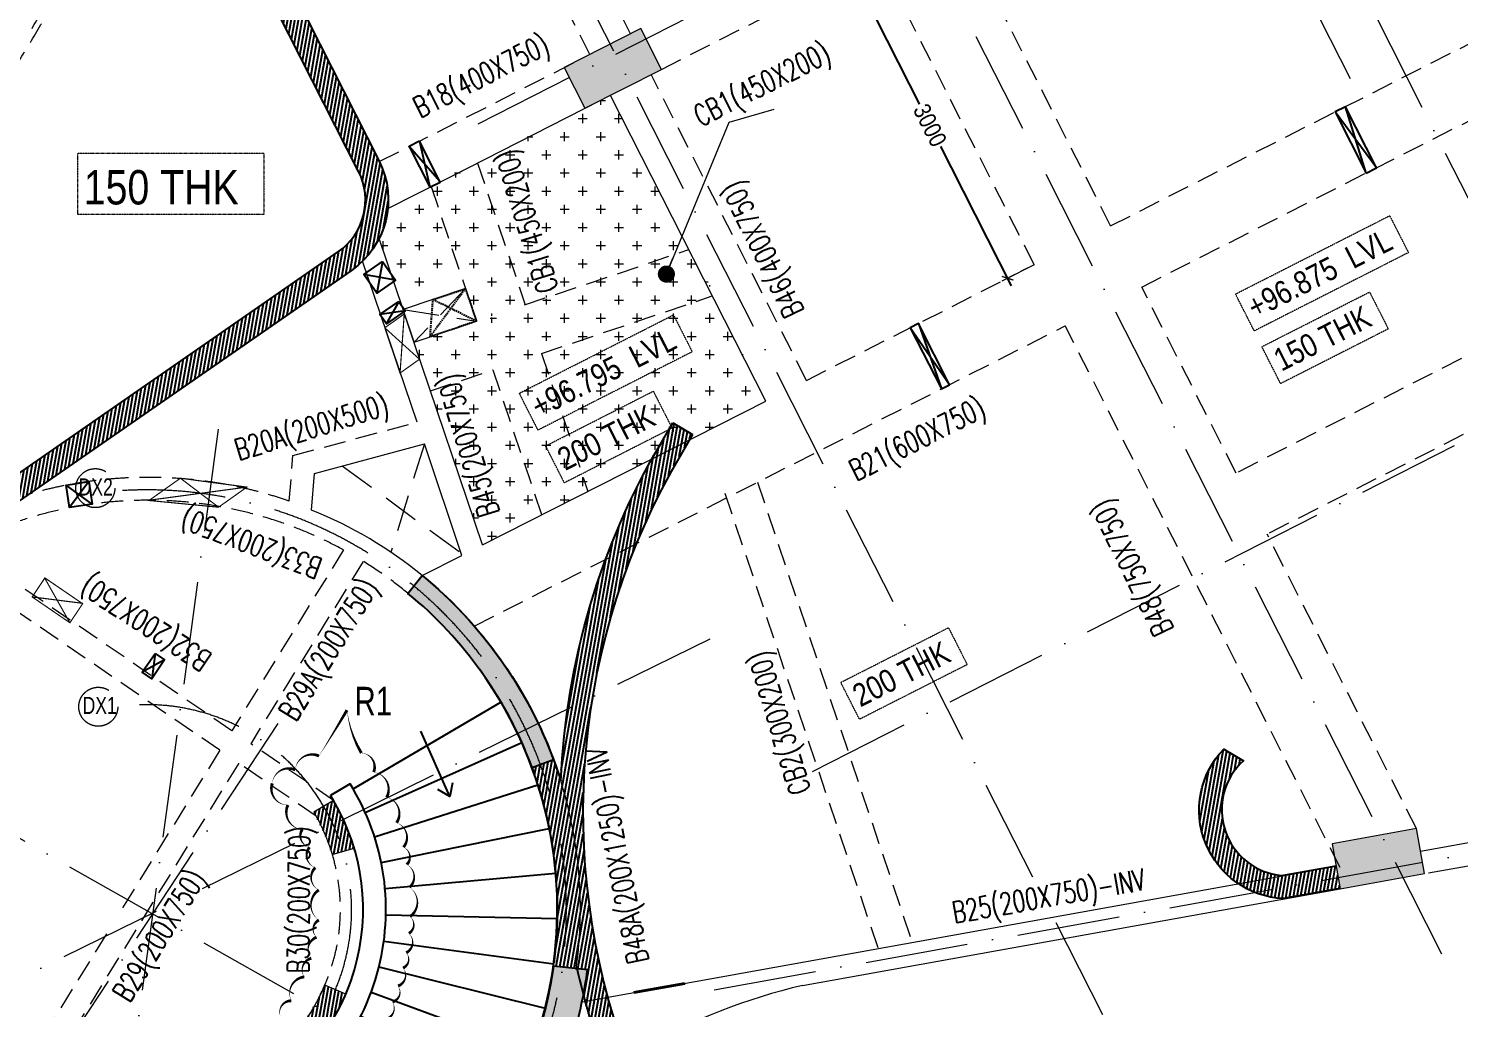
# Model space of a CAD drawing. Header units: millimetres. Extents: x -5862 to 43123, y 1699 to 58233.
# Drawn here: x 12367 to 24886, y 20808 to 29377 of the extents above; entities that cross this region are included whole.
import ezdxf

# ---------------------------------------------------------------- set-up
doc = ezdxf.new("R2010")
doc.units = ezdxf.units.MM
for name, pattern in [('ACAD_ISO10W100', [18, 12, -3, 0, -3]), ('CONTINOUS', [0]), ('DASHED2', [0.375, 0.25, -0.125]), ('HIDDEN', [9.524999999999999, 6.349999999999999, -3.174999999999999]), ('Overhead', [3.968749999999999, 2.38125, -1.587499999999999])]:
    doc.linetypes.add(name, pattern=pattern)
for name, color, linetype in [('BEAM', 7, 'Continuous'), ('elec', 141, 'Continuous'), ('FF-SLEEVE', 1, 'Continuous'), ('FIRE', 1, 'Continuous'), ('Hidden', 8, 'HIDDEN'), ('S- Structural', 5, 'Continuous'), ('S-COLUMN NO', 6, 'Continuous'), ('Staircase', 14, 'Continuous'), ('STR-RC WALL', 4, 'Continuous')]:
    doc.layers.add(name, color=color, linetype=linetype)
for name, color, linetype, lineweight in [('Elevation-1', 41, 'Continuous', 20), ('G-ANNO-SYMB', 111, 'Continuous', 9), ('Grids', 252, 'ACAD_ISO10W100', 5), ('PL-CUT OUT', 1, 'Continuous', 25), ('S - SLAB TXT', 2, 'Continuous', 13), ('S-BALCONY HATCH', 55, 'Continuous', 5), ('S-BEAM-IDEN', 2, 'Continuous', 9), ('S-COL HATCH', 8, 'Continuous', 0), ('S-COLUMN', 6, 'Continuous', 9), ('slab thk box', 8, 'Continuous', 15), ('STR-BEAM', 2, 'CONTINOUS', 18), ('Wall', 2, 'Continuous', 40)]:
    doc.layers.add(name, color=color, linetype=linetype, lineweight=lineweight)
doc.styles.add('Dim.s & Anno.(Misc.)', font='ARIALN.TTF')
doc.styles.add('EL', font='swisscl.ttf')
doc.styles.add('ROMANS', font='simplex.shx', dxfattribs={"width": 0.75})
doc.styles.add('S - GRID TXT', font='ARIALN.TTF')
doc.styles.add('SOBHA', font='swisscl.ttf')
doc.styles.add('Swis721 LtCn BT_14', font='swisscl.ttf', dxfattribs={"height": 2.5})
doc.dimstyles.new('A-GFC-100', dxfattribs={"dimtxt": 200, "dimasz": 100, "dimexe": 100, "dimexo": 0, "dimgap": 0, "dimtad": 0, "dimdec": 0, "dimzin": 1, "dimdsep": 46, "dimtxsty": 'Dim.s & Anno.(Misc.)', "dimblk": 'ARCHTICK', "dimcen": 0, "dimdle": 100, "dimclrd": 8, "dimclre": 8, "dimclrt": 6, "dimazin": 2, "dimtfac": 1, "dimtdec": 0, "dimtmove": 0, "dimatfit": 3, "dimfxl": 1, "dimtolj": 1, "dimlwd": -1, "dimlwe": 9, "dimarcsym": 0})
doc.dimstyles.new('A-GFC-75', dxfattribs={"dimtxt": 150, "dimasz": 75, "dimexe": 75, "dimexo": 0, "dimgap": 0, "dimtad": 0, "dimdec": 0, "dimzin": 1, "dimdsep": 46, "dimtxsty": 'Dim.s & Anno.(Misc.)', "dimblk": 'ARCHTICK', "dimcen": 0, "dimdle": 75, "dimclrd": 8, "dimclre": 8, "dimclrt": 6, "dimazin": 2, "dimtfac": 1, "dimtdec": 0, "dimtmove": 0, "dimatfit": 3, "dimfxl": 1, "dimtfill": 1, "dimtolj": 1, "dimlwd": -1, "dimlwe": 9, "dimarcsym": 0})
doc.dimstyles.new('S-75', dxfattribs={"dimscale": 75, "dimtxt": 2.5, "dimasz": 1.25, "dimexe": 1, "dimexo": 1, "dimgap": 0.5, "dimtad": 1, "dimdec": 0, "dimrnd": 0.0005, "dimzin": 0, "dimdsep": 46, "dimtxsty": 'EL', "dimblk": 'ARCHTICK', "dimcen": 0.09, "dimdle": 1.5, "dimclrd": 251, "dimclre": 251, "dimclrt": 3, "dimadec": 0, "dimazin": 0, "dimtfac": 1, "dimtdec": 0, "dimtofl": 0, "dimtmove": 0, "dimatfit": 3, "dimfxl": 2, "dimtolj": 1, "dimtzin": 0, "dimlwd": -1, "dimlwe": -1, "dimarcsym": 0})
pattern_1 = [(0, (-266034.7601025589, 17478.01838609762), (158.75, 158.75), [79.375, -238.125]), (90, (-265995.0726025589, 17438.33088609762), (-158.75, 158.75), [79.375, -238.125])]

# ---------------------------------------------------------------- blocks, each defined once
blk = doc.blocks.new('_ArchTick')
at = {"color": 0, "linetype": 'ByBlock', "const_width": 0.15}
blk.add_lwpolyline([(-0.5, -0.5), (0.5, 0.5)], dxfattribs=at)
blk = doc.blocks.new('A$Ce47450c8')
at = {"layer": 'G-ANNO-SYMB', "extrusion": (0, 0, -1)}
h = blk.add_hatch(color=9, dxfattribs=at)
edge = h.paths.add_edge_path(flags=0)
edge.add_line((-136.8343995958566, 252.34375), (0, 252.34375))
edge.add_line((0, 252.34375), (-390.3115636557341, 642.6553136575967))
edge.add_line((-390.3115636557341, 642.6553136575967), (-780.6231273114681, 252.34375))
edge.add_line((-780.6231273114681, 252.34375), (-641.5218995958566, 252.34375))
edge.add_arc((-389.1781495958566, 252.34375), 252.3437499999996, -1.1368683772161603e-13, 180.0000000000005, ccw=False)
for p, q in [((390.3115636557341, 642.6553136575967), (0, 252.34375)), ((390.3115636557341, 642.6553136575967), (780.6231273114681, 252.34375)), ((136.8343995958566, 252.34375), (0, 252.34375)), ((641.5218995958566, 252.34375), (780.6231273114681, 252.34375))]:
    blk.add_line(p, q, dxfattribs=at)
at = {"layer": 'G-ANNO-SYMB', "color": 1, "extrusion": (0, 0, -1)}
for p, q in [((390.3115636557341, 642.6553136575967), (0, 252.34375)), ((780.6231273114681, 252.34375), (390.3115636557341, 642.6553136575967)), ((0, 252.34375), (136.8343995958566, 252.34375))]:
    blk.add_line(p, q, dxfattribs=at)
at = {"layer": 'G-ANNO-SYMB', "color": 2, "extrusion": (0, 0, -1)}
blk.add_line((641.5218995958566, 252.34375), (1422.985443849117, 252.34375), dxfattribs=at)
at = {"layer": 'G-ANNO-SYMB', "color": 5, "extrusion": (0, 0, -1)}
blk.add_line((641.5218995958566, 252.34375), (780.6231273114681, 252.34375), dxfattribs=at)
at = {"layer": 'G-ANNO-SYMB', "extrusion": (0, 0, -1)}
blk.add_arc((-389.1781495958566, 252.34375), 252.34375, 0, 180, dxfattribs=at)
at = {"layer": 'G-ANNO-SYMB', "color": 2, "extrusion": (0, 0, -1)}
for radius, start, end in [(252.3437499999996, 0, 180), (252.34375, 180, 0)]:
    blk.add_arc((-389.1781495958566, 252.34375), radius, start, end, dxfattribs=at)
blk = doc.blocks.new('A$Cab1eb2bb')
at = {"layer": 'Grids', "ltscale": 75}
for p, q in [((26654.67301104591, 19762.78261921555), (10168.93584661558, 52231.18143786676)), ((23159.09603247792, 19579.05511552282), (7315.665354575962, 50782.44145943783)), ((20191.02538498491, 19050.66905593499), (4742.772522009909, 49475.7589383833)), ((14727.42743424698, 26841.86796494573), (28818.61706726626, 33996.62942832522)), ((17651.55150322616, 21177.49905425683), (31784.62349757552, 28353.52616748959)), ((12451.95250225812, 24171.68620269745), (11051.46211616322, 13845.42859603837)), ((6453.578120447694, 23008.17699397541), (17193.11050702259, 16922.10125354305)), ((16791.75612312183, 19269.7710620407), (34757.47842323035, 22499.76196588203)), ((16754.56824256852, 22336.71405100822), (6309.301093567163, 17199.86647291109)), ((12973.86782687902, 21598.15564841405), (9856.660964183511, 16869.09128028527))]:
    blk.add_line(p, q, dxfattribs=at)
at = {"layer": 'Grids', "linetype": 'ByBlock', "ltscale": 75}
for centre in [(11376.38010804355, 23656.33783485368), (11402.49448697732, 21744.3819584866)]:
    blk.add_circle(centre, 170.6473444888076, dxfattribs=at)
at = {"layer": 'Grids', "ltscale": 75}
for centre, radius, start, end in [((1944.365141808987, 32920.81703097187, 1.3216095e-09), 10311.2632911457, 291.9205277631461, 59.65161588261652), ((11825.42944141105, 19968.79434419982), 3672.085020987629, 123.2766023129218, 94.37971259937153), ((11825.4294414185, 19968.79434419982), 1793.421426810803, 207.6361917862638, 98.08684455303776)]:
    blk.add_arc(centre, radius, start, end, dxfattribs=at)
at = {"layer": 'Grids', "color": 6, "linetype": 'ByBlock', "ltscale": 75, "style": 'SOBHA'}
for s, p in [('DX2', (11230.56336020678, 23591.56534957699)), ('DX1', (11265.2938205199, 21680.94686239035))]:
    blk.add_text(s, height=150, dxfattribs=at).set_placement(p)
blk = doc.blocks.new('New_sprinkler pipes')
at = {"layer": 'FIRE'}
for p, q in [((5275.301405094563, 1689.823657322675), (5223.636152110994, 1412.478966636583)), ((5388.689948163927, 1525.158696167171), (5111.26900580898, 1575.491257106885)), ((5472.499806623906, 1258.053922427818), (5251.763174872845, 1226.620475247502)), ((5415.865690015256, 1340.384594995528), (5307.446010570973, 1145.37419289723)), ((2703.547046482563, -234.4326814170927), (2536.097744829953, -461.4791682735085)), ((2733.769743859768, -432.0639028754085), (2506.073421407491, -265.7806184198707))]:
    blk.add_line(p, q, dxfattribs=at)
for points in [[(5275.301405094563, 1689.823657322675), (5388.808856636286, 1525.157113146037), (5224.488724440337, 1411.242130316794), (5110.981272906065, 1575.908674489707)], [(5415.865690015256, 1340.384594995528), (5472.618715096265, 1258.052339406684), (5308.298582900316, 1144.137356577441), (5251.545557826758, 1226.46961216256)], [(2703.547046482563, -234.4326814170927), (2733.87605766207, -432.117186140269), (2536.325550809503, -462.9640076905489), (2505.996539629996, -265.2795029748231)]]:
    blk.add_lwpolyline(points, close=True, dxfattribs=at)
at = {"layer": 'PL-CUT OUT', "color": 1}
for p, q in [((13881.66665589064, 2463.21047327295), (13699.18950749188, 3043.481028134003)), ((13970.82700429857, 2508.492177462205), (13610.12650509924, 2998.259541947394)), ((5777.422422703356, 2384.958998901769), (5507.423499342054, 2696.307125166059)), ((5597.192736502737, 2741.92882767506), (5688.410709224641, 2339.635927926749)), ((9963.696155562997, 1146.697734456509), (10163.99499826506, 575.5108666233718)), ((10236.11694606766, 612.130580516532), (9892.342774800956, 1110.51615432091)), ((3284.870866496116, -1737.856445278972), (3254.534627895802, -1959.237907107919)), ((3367.994868259877, -1793.067455176264), (3171.992751702667, -1902.785815242678))]:
    blk.add_line(p, q, dxfattribs=at)
for points in [[(13881.66230153292, 2463.219053205103), (13970.82700429857, 2508.492177462205), (13699.29120786488, 3043.532666208223), (13610.12650509924, 2998.259541947394)], [(5597.192736502737, 2741.92882767506), (5508.028033725917, 2696.655703445897), (5688.309008847922, 2339.584289856255), (5777.473711628466, 2384.857414083555)], [(10236.12664149329, 612.1115553285925), (9963.696155562997, 1146.697734456509), (9892.342774800956, 1110.51615432091), (10164.77326073497, 575.9299751929939)], [(3284.870866496116, -1737.856445278972), (3367.412742681801, -1794.308537144214), (3254.534627895802, -1959.237907107919), (3171.992751702667, -1902.785815242678)]]:
    blk.add_lwpolyline(points, close=True, dxfattribs=at)
blk = doc.blocks.new('*D51')
at = {"layer": 'S- Structural', "color": 8, "linetype": 'HIDDEN', "lineweight": 9, "ltscale": 20, "transparency": 16777216}
for p, q in [((19807.63671351567, 29987.19740185917), (19507.86256240398, 29834.98146039732)), ((21165.91862303733, 27312.19633109898), (20866.14447192565, 27159.98038963713))]:
    blk.add_line(p, q, dxfattribs=at)
at = {"layer": 'S- Structural', "color": 8, "ltscale": 20, "transparency": 16777216}
for p, q in [((19540.77951650051, 29935.81039539619), (20170.83947278521, 28694.97000291963)), ((20966.97340692452, 27127.06343554059), (20336.91345063983, 28367.90382801715))]:
    blk.add_line(p, q, dxfattribs=at)
at = {"layer": 'S- Structural', "color": 8, "ltscale": 20, "transparency": 16777216, "xscale": 75, "yscale": 75, "zscale": 75}
for p, rotation in [((19574.73550695168, 29868.93745084849), 116.9200360842244), ((20933.01741647335, 27193.9363800883), 296.9200360842244)]:
    blk.add_blockref('_ArchTick', p, dxfattribs=dict(at, rotation=rotation))
at = {"layer": 'S- Structural', "color": 6, "ltscale": 20, "transparency": 16777216, "insert": (20253.87646171252, 28531.43691546839), "char_height": 150, "attachment_point": 5, "rotation": 296.9200360842244, "style": 'Dim.s & Anno.(Misc.)', "bg_fill": 3, "box_fill_scale": 1.1, "bg_fill_color": 9, "bg_fill_true_color": 13158600, "bg_fill_transparency": 0}
blk.add_mtext('\\A1;3000', dxfattribs=at)
blk = doc.blocks.new('st')
at = {"color": 1, "ltscale": 30}
blk.add_lwpolyline([(12690.78159548715, 18292.66410501674), (12856.74178079515, 17384.80614158511), (12793.67013217136, 17347.86209947802), (12937.79584909603, 17323.38030729815), (12874.72420047223, 17286.43626519106), (13021.29276834055, 16484.6569632478)], dxfattribs=at)
at = {"layer": 'Hidden', "ltscale": 25}
blk.add_arc((11836.41588390991, 19970.65866250358), 3583.005883448083, 238.2964888069945, 30.42391037939694, dxfattribs=at)
at = {"layer": 'Staircase', "linetype": 'HIDDEN', "ltscale": 25}
blk.add_line((10741.69534358009, 18198.49769372679), (9953.461048886182, 16922.31284057349), dxfattribs=at)
at = {"layer": 'Staircase', "ltscale": 25}
for points in [[(13632.76304695383, 21025.61927374452), (14926.05052286386, 21785.07012592442)], [(13738.22803162038, 20820.85479044355), (15107.47734212875, 21432.88690890186)], [(13820.44246764108, 20605.69966792874), (15249.08733659238, 21062.83623224311)], [(13878.40159888938, 20382.78410384059), (15348.60797161981, 20679.59917399846)], [(13911.39712585136, 20154.83309163526), (15405.41814162582, 20287.5548859816)], [(13919.02584892511, 19924.63312804699), (15418.60681099072, 19891.6288532447)], [(13901.19458726793, 19694.9981716536), (15388.01047355309, 19496.65892020613)], [(13858.12131351977, 19468.73526746593), (15313.92382808402, 19107.16343173943)], [(13790.33249090612, 19248.61025623418), (15197.47805599868, 18728.82422170602)], [(13698.65664499625, 19037.31398636475), (15039.58994642645, 18365.08048371225)], [(12930.54726612568, 18198.17601193301), (13718.85888452083, 16921.5897061415)], [(12728.15563261509, 18088.21556713246), (13370.28726296499, 16732.60980980284)]]:
    blk.add_lwpolyline(points, dxfattribs=at)
at = {"layer": 'Staircase', "color": 1, "ltscale": 25}
for points in [[(13607.44584868773, 21068.73585375648), (13434.97952864616, 20967.46706067647)], [(13632.76304695383, 21025.61927374452), (13607.44584868773, 21068.73585375648)], [(13460.29581690487, 20924.35203048109), (13434.97952864616, 20967.46706067647)]]:
    blk.add_lwpolyline(points, dxfattribs=at)
at = {"layer": 'Staircase', "linetype": 'HIDDEN', "ltscale": 25}
for points in [[(10741.71896356344, 18198.53593548946), (10846.82021816075, 18368.6938805934)], [(10944.06762432307, 18088.47161388769), (10301.45362842828, 16733.09444922954)], [(11157.35037241876, 18001.46157897264), (10668.3052319996, 16583.42249020375)], [(11378.93397736177, 17938.53187163174), (11049.43706483394, 16475.16869334318)], [(12293.26767692342, 17938.40546678751), (12622.15084013715, 16474.90422955528)], [(12514.85996314883, 18001.27090425789), (13003.3103486523, 16583.02683964558)], [(11606.10894001648, 17900.45135912485), (11440.18889113515, 16409.65608664788)], [(11836.09752545878, 17887.68503906578), (11835.7829827331, 16387.68506970629)], [(12066.08773273229, 17900.38838322833), (12231.38254195824, 16409.52365668677)]]:
    blk.add_lwpolyline(points, dxfattribs=at)
at = {"layer": 'Staircase', "color": 1, "ltscale": 25}
for radius, start in [(1883.156610901033, 296.9817186119115), (2083.156610901033, 295.3462652176721)]:
    blk.add_arc((11836.38179872557, 19970.84163056873), radius, start, 30.42009385555211, dxfattribs=at)
at = {"layer": 'Staircase', "linetype": 'HIDDEN', "ltscale": 25}
for radius, end in [(1883.156610901033, 296.9817186119115), (2083.156610901033, 295.3462652176721)]:
    blk.add_arc((11836.38179872557, 19970.84163056873), radius, 238.2984900351438, end, dxfattribs=at)
at = {"ltscale": 30}
blk.add_leader([(14479.26474959031, 20958.38715592772), (14223.90663238615, 21529.46390567347)], dimstyle='A-GFC-100', override={"dimgap": 0, "dimtad": 0, "dimclrd": 6, "dimldrblk": 'Open90', "dimfxl": 0.18, "dimfxlon": 1, "dimarcsym": 1}, dxfattribs=at)
blk = doc.blocks.new('A$C7186b494')
h = blk.add_hatch(color=9)
h.dxf.hatch_style = 1
edge = h.paths.add_edge_path()
edge.add_line((9406.236045636237, 6865.039187680929), (9218.999476078898, 6794.730249384418))
edge.add_arc((5862.654747098684, 5552.816005351022), 3578.742925846589, 20.30547513806723, 50.63897413296436)
edge.add_line((8132.310445990412, 8319.775336056948), (8258.11689274013, 8475.256630655378))
edge.add_arc((5862.65474710241, 5552.816005365923), 3778.74292583292, 20.32008924191922, 50.659258914179986, ccw=False)
h = blk.add_hatch(color=9)
h.dxf.hatch_style = 1
h.paths.add_polyline_path([(8900.850488122554, 3663.296713553369), (9069.786644060163, 3562.8890374396, 0.0641665388057652), (9480.995038252324, 4470.909923853352, 0.0385889995429131), (9704.344630926847, 5027.519705414772), (9405.820208989084, 5058.595776187257, -0.1048070550564545)])
at = {"layer": 'S- Structural', "linetype": 'Continuous', "ltscale": 150}
h = blk.add_hatch(dxfattribs=at)
h.set_pattern_fill('ANSI31', color=9, scale=10, angle=35)
h.set_pattern_definition([(80, (-25047300.56897713, -12424795.02859187), (-31.2676461581376, 5.513329640925039), [])])
h.paths.add_polyline_path([(5145.517608981579, 35269.36337649636), (5054.97136047855, 35447.69278204255, 0.4142140032433907), (3738.22604957968, 31414.55394482613), (3758.643744535744, 31374.34165452793), (3936.973135069012, 31464.88789542578), (3916.555318839849, 31505.10046174191, -0.4142140032454739)])
h.paths.add_polyline_path([(6358.161627460272, 35885.07992828265), (6267.615378905087, 36063.4093338009), (5723.706631232053, 35787.24121397361), (5814.252879757434, 35608.91180844046)])
h.paths.add_polyline_path([(9513.206498984247, 37711.3489949964), (8969.305872805417, 37435.1849988345), (9059.8521213606, 37256.8555933144), (9603.752747509629, 37533.01958946139)])
h.paths.add_polyline_path([(10363.03426681459, 37694.23861588165), (10184.70486127585, 37603.69236736745), (10899.03201258555, 36196.8363314718), (11077.36141812429, 36287.38257998973)])
h.paths.add_polyline_path([(12449.13708315789, 33585.69208608009), (12270.80779463798, 33495.14560709708), (12906.32558836788, 32243.50335552171), (13084.65499390289, 32334.04960404895)])
h.paths.add_polyline_path([(13424.20342585072, 31665.31433325634), (13245.87402030453, 31574.76808475517), (14112.00625906512, 29868.93432812951), (14290.33554758131, 29959.48080711812)])
h.paths.add_polyline_path([(15662.1112126112, 27257.79031320848), (15483.78180707246, 27167.24406469054), (25427.96716385335, 7582.328153900802), (24983.79092235863, 7502.641351548955), (25019.16459438577, 7305.887718362734), (25728.05504419655, 7433.073010450229)])
h.paths.add_polyline_path([(7879.409615773707, 12100.59496402182), (6046.691892579198, 15710.178266678), (5960.685782201588, 15437.79898382909), (7701.079453714192, 12010.05020547658, -0.3748146044818484), (7524.024956017733, 11309.04590641521), (3551.989864889532, 8555.431342540309, 0.03218052180444), (3185.884113844484, 8234.967647850513), (3331.127493992448, 8097.359569899738, -0.0314423734886145), (3669.977128475905, 8393.866563048214), (7637.971664372831, 11144.68001075834, 0.3748146044814535)])
h.paths.add_polyline_path([(2391.790618821978, 6472.228417297825), (2197.639873880893, 6520.2669408191, 0.1488984230330705), (2280.052400477231, 4317.104726098477), (2469.151340518147, 4382.318229911849, -0.1491422121730191)])
h.paths.add_polyline_path([(2790.240277696401, 3698.074558213353), (2619.08274371922, 3594.497055899352, 0.2022568584402394), (5000.032760452479, 1868.305370025337), (5045.324663799256, 2063.316210512072, -0.2022572387291834)])
h.paths.add_polyline_path([(8819.022543855011, 3200.91480987519, -0.0133477015984474), (9001.118217330428, 3405.770499093458), (9069.7863307409, 3562.888871520758), (8900.2010781914, 3663.682340011001, -0.2638255150658925), (5796.053847208619, 1970.969319995493), (5792.829556055367, 1770.755808439106, 0.2331743197435576)])
h.paths.add_polyline_path([(4415.272385440767, 18923.29970816523), (4206.750980067998, 18892.21735693328), (5779.561650779098, 15794.52748173475), (6046.691569250077, 15710.17890348099)])
h.paths.add_polyline_path([(3561.650196950882, 26657.21483308822), (5622.142186954618, 27704.21098087914), (5531.596016768366, 27882.54043656588), (3350.075210139156, 26774.04601292871), (3772.631035007537, 22183.64726514742), (3874.03312888369, 22001.5804994572), (3793.518519107253, 21956.73788368516), (3994.760628964752, 19770.561585268), (4192.892316490412, 19800.09523765556)])
h.paths.add_polyline_path([(4276.521567553282, 30796.15262493677), (4098.192426528782, 30705.60651071742), (5282.744638867676, 28372.65180916712), (5461.07290945202, 28463.19748143107)])
h = blk.add_hatch(dxfattribs=at)
h.set_pattern_fill('ANSI31', color=9, scale=10, angle=35)
h.set_pattern_definition([(80, (-25089095.75268919, -12441536.78265784), (-31.2676461581376, 5.513329640925039), [])])
edge = h.paths.add_edge_path()
edge.add_line((10623.84464195743, 9708.895265880972), (10451.76791651547, 9810.801858950406))
edge.add_arc((15859.72407219559, 6395.339310076088), 6396.199981592317, 147.7250275288765, 177.4617255676124)
edge.add_arc((5862.65474710241, 5552.81600534916), 3778.742925837649, 17.33314772749167, 20.32008924216035)
edge.add_line((9406.236045636237, 6865.039187680929), (9217.894718211144, 6794.315403325483))
edge.add_arc((5855.764614678919, 5554.064986340701), 3583.593159094449, -7.945741574415877, 20.248427043394486, ccw=False)
edge.add_line((9404.953200865539, 5058.686030799523), (9704.344630926847, 5027.519705414772))
edge.add_arc((5848.951470423489, 5554.790097404271), 3891.281342735942, 348.9121671304618, 352.2124402441471, ccw=False)
edge.add_arc((15816.40567145124, 6402.604435214773), 6352.604597932832, 194.552132968604, 200.7603753095291)
edge.add_arc((12746.29623536765, -106.6682331264019), 5134.548104201812, 121.6999945295367, 123.98417621326831, ccw=False)
edge.add_arc((15831.63402016461, 6404.639915125445), 6167.590585534568, 147.6055555496095, 200.3299186817185, ccw=False)
h = blk.add_hatch(dxfattribs=at)
h.set_pattern_fill('ANSI31', color=9, scale=10, angle=35)
h.set_pattern_definition([(80, (-25048358.35676278, -12385616.63491952), (-31.2676461581376, 5.513329640925039), [])])
h.paths.add_polyline_path([(16289.70077729225, 5739.694513672962), (16254.3104015626, 5936.541403112933), (15778.8724283427, 5851.246134560555, -0.6512487688640537), (15442.81177740171, 6856.254849519581), (15270.73008703813, 6958.1515558213, 0.6435807293746877), (15791.83382734284, 5650.369917090983)])
h = blk.add_hatch(dxfattribs=at)
h.set_pattern_fill('ANSI31', color=9, scale=10, angle=35)
h.set_pattern_definition([(80, (4.39049682021141, -20.59010162204504), (-31.2676461581376, 5.513329640925039), [])])
edge = h.paths.add_edge_path()
edge.add_line((7480.93420471251, 6507.894130259753), (7303.551402408629, 6405.066528193653))
edge.add_arc((6124.870485916733, 5652.119861999526), 1398.648413660497, 15.888106246420477, 32.57062314759338, ccw=False)
edge.add_line((7470.087954837829, 6035.013249699026), (7661.693442758172, 6092.11350106448))
edge.add_arc((5057.496587950737, 5207.13017937541), 2750.461186466147, 18.76928412697139, 28.22438226272346)
h = blk.add_hatch(dxfattribs=at)
h.set_pattern_fill('ANSI31', color=9, scale=10, angle=35)
h.set_pattern_definition([(80, (13.50420066714287, 50.85808785818517), (-31.2676461581376, 5.513329640925039), [])])
edge = h.paths.add_edge_path()
edge.add_line((6740.263539813459, 4121.586954860016), (6845.327005460858, 3951.408881705255))
edge.add_arc((5859.560352869332, 5551.405211819336), 1879.288202948135, 301.6374539949022, 336.915814979443)
edge.add_line((7588.373491857201, 4814.567861920223), (7404.79340145737, 4893.012514756993))
edge.add_arc((5856.82755985111, 5554.542139055207), 1683.395286498068, 301.65438582625654, 336.8603579506663, ccw=False)
at = {"layer": 'S-COL HATCH'}
h = blk.add_hatch(color=256, dxfattribs=at)
h.dxf.hatch_style = 1
h.paths.add_polyline_path([(10350.12661074847, 12902.09236369654), (10169.03411371261, 13258.75117476843), (9500.298842929304, 12919.20274284296), (9681.39133996889, 12562.54393175244)])
h = blk.add_hatch(color=30, dxfattribs=at)
h.dxf.hatch_style = 1
edge = h.paths.add_edge_path()
edge.add_line((9406.23573230952, 6865.039021782577), (9218.999162748456, 6794.730083471164))
edge.add_arc((5862.654433764517, 5552.815839424729), 3578.742925854851, 20.30547513825288, 50.63897413315)
edge.add_line((8132.310132652522, 8319.775170143694), (8258.116579394788, 8475.256464732813))
edge.add_arc((5862.654433809221, 5552.815839421004), 3778.742925815909, 20.320089242765903, 50.659258915026726, ccw=False)
h = blk.add_hatch(color=256, dxfattribs=at)
h.dxf.hatch_style = 1
h.paths.add_polyline_path([(17028.47675919905, 5869.007976256311), (16957.69704869389, 6262.695965144783), (16219.5320696719, 6129.984007535502), (16290.3134731166, 5736.286602227018)])
h = blk.add_hatch(color=30, dxfattribs=at)
h.dxf.hatch_style = 1
h.paths.add_polyline_path([(8900.85017478466, 3663.296547638252), (9069.7863307409, 3562.888871520758, 0.0641665388057652), (9480.994724892082, 4470.909757947548), (9577.704991526902, 4441.926359230652, 0.038549026877663), (9704.344317581505, 5027.519539499656), (9405.819895651191, 5058.595610270277, -0.1048070550564545)])
at = {"ltscale": 20}
blk.add_line((8132.310445990412, 8319.775336056948), (8259.151392430069, 8474.408367153257), dxfattribs=at)
at = {"layer": 'S-COLUMN'}
for points in [[(10350.12661074847, 12902.09236369654), (10169.03411371261, 13258.75117476843), (9500.298842929304, 12919.20274284296), (9681.39133996889, 12562.54393175244)], [(17028.47675919905, 5869.007976256311), (16957.69704869389, 6262.695965144783), (16219.5320696719, 6129.984007535502), (16290.3117801696, 5736.296018643304)]]:
    blk.add_lwpolyline(points, close=True, dxfattribs=at)
for points in [[(9406.23573230952, 6865.039021782577), (9218.999162748456, 6794.730083471164, 0.1331331676250236), (8132.310132652522, 8319.775170143694), (8258.116579394788, 8475.256464732813, -0.1331583492614696)], [(7308.517354045064, 6406.523675536736, -0.0603610880457303), (7470.087954837829, 6035.013249699026), (7661.693442758172, 6092.11350106448, 0.0605652353832259), (7480.998645853252, 6507.783675616607)], [(6740.263539813459, 4121.586954858154), (6845.327005460858, 3951.408881705255, 0.1548395674944414), (7588.707280114293, 4814.425196979195), (7404.79340145737, 4893.012514756993, -0.1548348620323221)]]:
    blk.add_lwpolyline(points, format="xyb", close=True, dxfattribs=at)
at = {"layer": 'S-COLUMN', "elevation": -3.351534e-09}
blk.add_lwpolyline([(9704.344317581505, 5027.519539499656), (9405.819895651191, 5058.595610270277), (9405.819895651191, 5058.595610270277, -0.1048070550564544), (8900.85017478466, 3663.296547638252), (9069.7863307409, 3562.888871520758, 0.0641665388057652), (9480.994724892082, 4470.909757947548), (9577.704991526902, 4441.926359230652, 0.038549026877663)], format="xyb", close=True, dxfattribs=at)
at = {"layer": 'Staircase', "color": 1, "ltscale": 25}
blk.add_arc((5857.020186532288, 5554.3837303482), 1883.156610901033, 296.9817186119115, 30.42009385555211, dxfattribs=at)
at = {"layer": 'STR-RC WALL', "linetype": 'Continuous'}
for p, q in [((10350.21548615768, 9639.323459293693), (10451.76791651547, 9810.801858950406)), ((10451.76791651547, 9810.801858950406), (10623.84464195743, 9708.895265880972)), ((10623.84464195743, 9708.895265880972), (10522.30949018895, 9537.421912103893))]:
    blk.add_line(p, q, dxfattribs=at)
for points in [[(9001.118217330428, 3405.770499093458, 0.0133477015984965), (8819.022543855011, 3200.91480987519, -1.130647793762396), (3551.989864889532, 8555.431342540309), (7524.024956021458, 11309.04590641707, 0.3748146044806575), (7701.079453714192, 12010.05020547844), (4046.574177853763, 19207.68956709839), (3350.075210139156, 26774.04601292871), (5531.597215682268, 27882.54104576819), (3738.226049691439, 31414.5539446082, -0.4142140032682225), (5054.971360486001, 35447.69278204627), (6267.615378908813, 36063.40933380276)], [(5145.517609011381, 35269.36337651126), (5145.517609003931, 35269.36337650754, 0.4142140032686584), (3916.555318929255, 31505.10046156682), (5800.44405831024, 27794.81136824191), (3561.650196950882, 26657.21483308822), (4242.233816664666, 19264.10348861664), (7879.409615773707, 12100.59496402368, -0.3748146044815324), (7637.971664372831, 11144.68001075834), (3669.977128475905, 8393.866563048214, 2.363285978003679), (8760.647943351418, 7652.586555615068, 2.363285978003679)], [(10522.30836207419, 9537.421339301394, 0.2262431691890455), (10048.23718263954, 4261.862593404948)], [(16289.70077729225, 5739.694513672962), (15791.83382734284, 5650.369917090983, -0.6435807293746878), (15270.73008703813, 6958.1515558213), (15442.81177740171, 6856.254849519581, 0.6512487688640541), (15778.8724283427, 5851.246134560555), (16254.3104015626, 5936.541403112933)]]:
    blk.add_lwpolyline(points, format="xyb", dxfattribs=at)
at = {"layer": 'STR-RC WALL', "ltscale": 20}
for points in [[(8259.151392430069, 8474.408367153257, -0.1463558368927955), (9469.799656491727, 6678.606262117624, -0.1234096679896117), (10350.21548615768, 9639.323459293693, -0.2262452299917971)], [(9406.236045636237, 6865.039187680929, -0.0130337289720073), (9469.799656491727, 6678.606262117624, -0.1234096679896117), (10350.21548615768, 9639.323459293693)]]:
    blk.add_lwpolyline(points, format="xyb", dxfattribs=at)
at = {"layer": 'STR-RC WALL'}
blk.add_lwpolyline([(9406.236045636237, 6865.039187680929), (9218.999476078898, 6794.730249384418, 0.1331331676250236), (8132.310445990412, 8319.775336056948), (8258.11689274013, 8475.256630655378, -0.1331583492614696)], format="xyb", close=True, dxfattribs=at)
at = {"layer": 'STR-RC WALL', "elevation": -3.351534e-09}
blk.add_lwpolyline([(9704.344630926847, 5027.519705414772), (9405.820208989084, 5058.595776187257), (9405.820208989084, 5058.595776187257, -0.1048070550564544), (8900.850488122554, 3663.296713553369), (9069.786644060163, 3562.8890374396, 0.0641665388057652), (9480.995038252324, 4470.909923853352), (9577.705304864794, 4441.926525156945, 0.038549026877663)], format="xyb", close=True, dxfattribs=at)
at = {"layer": 'STR-RC WALL', "linetype": 'Continuous'}
blk.add_arc((15816.40567145124, 6402.604435222222), 6352.604597935929, 192.2105944684752, 200.7603752854048, dxfattribs=at)
at = {"layer": 'Staircase', "color": 6, "ltscale": 50}
blk.add_blockref('st', (-5979.361612193287, -14416.45790022053), dxfattribs=at)
blk = doc.blocks.new('GROUN FLOOR')
at = {"layer": 'S-BALCONY HATCH'}
h = blk.add_hatch(dxfattribs=at)
h.set_pattern_fill('CROSS', color=256, scale=25)
h.set_pattern_definition(pattern_1)
h.paths.add_polyline_path([(24815610.11990572, 12476893.155149), (24813178.99909465, 12476074.80731427), (24813777.9146231, 12474300.93221661), (24816255.77208852, 12475559.05729801)])
h.paths.add_polyline_path([(24813323.26665224, 12477449.49054871), (24813728.95664628, 12476244.28006788), (24815582.32159208, 12476883.79786422), (24814896.32996878, 12478233.20800836), (24814896.24100579, 12478233.38300696)])
h = blk.add_hatch(dxfattribs=at)
h.set_pattern_fill('CROSS', color=256, scale=25)
h.set_pattern_definition(pattern_1)
h.paths.add_polyline_path([(24813327.99859226, 12477435.43305707), (24812949.33517322, 12477243.16778293, -0.0918072902759413), (24812872.70790843, 12476981.01759797), (24813034.80787369, 12476501.08109265), (24813580.66381942, 12476684.82351682)])
at = {"color": 1, "linetype": 'HIDDEN', "ltscale": 50}
for p, q in [((24813628.51744837, 12476542.66153106), (24813178.8051457, 12476074.74202846)), ((24813082.80696437, 12476358.96807125), (24813724.22470628, 12476258.33755953)), ((24813268.57256228, 12475183.9515289), (24812975.68427096, 12474238.99756195)), ((24812549.00740271, 12474993.17015414), (24813590.90779145, 12474229.5969441))]:
    blk.add_line(p, q, dxfattribs=at)
at = {"layer": 'slab thk box', "color": 251, "linetype": 'ByBlock'}
blk.add_lwpolyline([(24811864.90862274, 12477190.95007691), (24810235.38452189, 12477190.9500769), (24810235.38452189, 12477728.78918229), (24811864.90862274, 12477728.78918229)], close=True, dxfattribs=at)
at = {"layer": 'slab thk box', "color": 5, "linetype": 'ByBlock'}
for points in [[(24821879.13559414, 12476857.82594923), (24820530.19161519, 12476172.90348017), (24820366.40226267, 12476495.48402161), (24821715.3462416, 12477180.40649067)], [(24821702.92842376, 12476190.3637025), (24820760.8039396, 12475712.00267497), (24820597.01458707, 12476034.58321641), (24821539.13907123, 12476512.94424394)], [(24815612.07810969, 12475990.19198943), (24814263.13413075, 12475305.26952037), (24814099.34477821, 12475627.85006181), (24815448.28875716, 12476312.77253087)], [(24815435.87093931, 12475322.72974271), (24814493.74645515, 12474844.36871517), (24814329.95710262, 12475166.94925661), (24815272.08158678, 12475645.31028414)], [(24818018.38692503, 12473254.49221544), (24817076.26244086, 12472776.13118791), (24816912.47308833, 12473098.71172935), (24817854.59757249, 12473577.07275688)]]:
    blk.add_lwpolyline(points, close=True, dxfattribs=at)
at = {"layer": 'Staircase', "color": 8, "linetype": 'HIDDEN', "ltscale": 25}
for centre, end in [((24810851.10386514, 12471109.04841833), 30.42281475426558), ((24810851.22681985, 12471108.70746189), 30.42281484692927)]:
    blk.add_arc(centre, 3583.029091278895, 238.2959273268954, end, dxfattribs=at)
at = {"layer": 'STR-BEAM', "linetype": 'HIDDEN', "ltscale": 30}
for p, q in [((24815073.72371285, 12478771.84919018, 1.0792286e-09), (24813401.6902379, 12482060.89654267)), ((24814717.8304043, 12478589.25077147), (24813045.03138394, 12481879.80402387)), ((24819273.88128549, 12477091.49365967), (24817915.64526746, 12479766.51803275)), ((24815342.64028831, 12478460.04098004), (24817246.90999671, 12479426.96960076)), ((24818605.14601473, 12476751.94522773), (24817246.90999671, 12479426.96960076)), ((24819273.88128549, 12477091.49365967), (24822773.50280102, 12478868.41653176)), ((24812874.36820324, 12477653.71152856, 1.3216095e-09), (24814629.71710608, 12478544.98494191, 1.3216095e-09)), ((24816612.43094249, 12475740.14981681), (24815252.89994011, 12478414.47536766)), ((24819545.52003104, 12476556.50544306), (24823045.14154658, 12478333.42831515)), ((24813733.50256126, 12477641.32654411), (24814150.71066356, 12476401.89844638)), ((24813327.99859226, 12477435.43305707), (24813724.22470626, 12476258.33755953)), ((24814145.26622198, 12476400.06577441), (24815582.32159209, 12476883.79786422)), ((24816612.43094249, 12475740.14981681), (24818605.14601473, 12476751.94522773)), ((24823870.98338491, 12476706.94586545, -1.707858e-09), (24820371.36186946, 12474930.02299321)), ((24814294.2715504, 12475975.4124891), (24815788.42868463, 12476478.3657977)), ((24820371.36186946, 12474930.02299321), (24819545.52003104, 12476556.50544306)), ((24813705.69864277, 12473591.3527408), (24818876.78476029, 12476216.95701113)), ((24821281.41150477, 12471481.08263858), (24818876.78476029, 12476216.95701113)), ((24824142.62213048, 12476171.95764883), (24820643.00061502, 12474395.03477659)), ((24814294.27155041, 12475975.4124891), (24814700.27865959, 12474769.25993306)), ((24813322.80241769, 12475648.40296425), (24813867.78559311, 12475831.85160224)), ((24813867.78559312, 12475831.85160224), (24814294.7746906, 12474563.366446)), ((24812118.29476065, 12475083.69351012), (24813204.43965833, 12475373.83263038)), ((24812086.89440763, 12474684.34993286), (24812118.29476065, 12475083.69351012)), ((24816182.8468589, 12474849.11770288), (24817536.62033492, 12470827.37202039)), ((24815898.52288737, 12474753.41044498), (24817252.29636339, 12470731.66476248)), ((24821950.14677554, 12471820.63107052), (24820643.00061503, 12474395.03477659)), ((24811478.96001502, 12472505.38119687), (24809010.89066664, 12474193.34473743)), ((24811584.18394776, 12472675.71763135), (24809186.83197357, 12474315.31610326)), ((24812561.29733873, 12474257.46815873), (24811584.18394776, 12472675.71763135)), ((24812734.39094874, 12474157.11915609), (24811749.44625911, 12472562.69132745)), ((24811478.96001502, 12472505.38119687), (24810593.06699671, 12471071.29814991)), ((24812474.89296087, 12472066.54336305), (24811749.44625911, 12472562.69132745)), ((24811644.2582481, 12472392.33032538), (24809966.94152517, 12469675.62541696)), ((24812320.84285874, 12471929.60015306), (24811644.2582481, 12472392.33032538)), ((24810487.84306399, 12470900.96171544), (24809805.60362971, 12469796.55295906))]:
    blk.add_line(p, q, dxfattribs=at)
at = {"layer": 'STR-BEAM', "ltscale": 30}
for p, q in [((24816255.77208852, 12475559.05729801), (24814896.32996878, 12478233.20800836)), ((24813508.22257848, 12477526.94127353, 1.3216095e-09), (24814808.32480812, 12478187.06448326, 1.3216095e-09)), ((24812949.33516975, 12477243.16778117, 1.3216095e-09), (24813733.50256126, 12477641.32654411, 1.3216095e-09)), ((24813082.80696435, 12476358.96807125), (24812872.61002581, 12476981.30740336)), ((24813204.43965833, 12475373.83263038), (24812728.31292126, 12476783.52202726)), ((24813628.51744837, 12476542.66153106), (24813082.80696436, 12476358.96807125)), ((24813628.51744837, 12476542.66153106), (24813724.22470627, 12476258.33755953)), ((24813178.8051457, 12476074.74202845), (24813082.80696437, 12476358.96807125)), ((24813178.8051457, 12476074.74202845), (24813724.22470628, 12476258.33755953)), ((24813777.9146231, 12474300.93221661), (24813180.73481704, 12476069.02876552)), ((24813777.9146231, 12474300.93221661), (24816255.77208852, 12475559.05729801)), ((24813597.71749036, 12474209.43763492), (24813268.57256043, 12475183.95152299)), ((24813250.62349681, 12474033.20164679), (24813597.71749036, 12474209.43763492)), ((24821985.67065243, 12471623.81224632), (24825891.04738369, 12472326.20770299)), ((24822055.80879038, 12471433.21784977), (24825926.4500401, 12472129.36601045)), ((24814650.42452102, 12470305.02818056, 1.8168629e-09), (24821247.50593024, 12471491.09886)), ((24816577.61046767, 12470448.30487532, 1.3223187e-09), (24821282.81767377, 12471294.24692181))]:
    blk.add_line(p, q, dxfattribs=at)
at = {"layer": 'STR-BEAM', "color": 1, "ltscale": 20}
blk.add_line((24813628.51744837, 12476542.66153106), (24813724.22470627, 12476258.33755953), dxfattribs=at)
at = {"layer": 'STR-BEAM', "ltscale": 30}
blk.add_lwpolyline([(24812281.36284431, 12474606.14971155), (24812306.58966349, 12474926.97948736), (24813268.57256223, 12475183.95152907)], dxfattribs=at)
at = {"layer": 'STR-BEAM', "color": 4, "linetype": 'HIDDEN', "ltscale": 30}
blk.add_lwpolyline([(24813268.57256233, 12475183.9515291), (24813268.57255055, 12475183.95155227)], dxfattribs=at)
at = {"layer": 'STR-BEAM', "linetype": 'HIDDEN', "ltscale": 30}
for centre, radius, start, end in [((24800961.24714162, 12484061.29838355, 1.3216095e-09), 10158.28991728589, 324.0934130760927, 340.3620873811943), ((24800960.56980116, 12484061.60936154, 1.3216095e-09), 10359.02694243426, 324.055874417626, 340.4025568548375), ((24810851.10118597, 12471108.52173407), 3783.349335439885, 70.93503652915867, 106.0316828647164), ((24810851.05021981, 12471107.97489455), 3583.887976616761, 61.4970242749813, 117.0042115568459), ((24810851.05021981, 12471107.97489455), 3583.887976616761, 50.61644763586425, 58.29794813199343), ((24810860.19236365, 12471112.93701604), 1673.916406551679, 333.0016984445481, 18.02746775246492)]:
    blk.add_arc(centre, radius, start, end, dxfattribs=at)
at = {"layer": 'STR-BEAM', "ltscale": 30}
for centre, radius, start, end in [((24810875.72105392, 12471121.88773877), 3757.114626086212, 50.79417662796934, 68.02957168522984), ((24810887.29085973, 12471116.52113735), 3546.456520233348, 351.8954265580969, 19.91199719657103), ((24810887.29085973, 12471116.52113735), 3746.456520233348, 351.8954265580969, 19.91199719657103), ((24810860.17844126, 12471112.9353644), 1873.92959203333, 333.0457075764221, 18.01200073510637), ((24817749.33709401, 12465409.30381955, 1.3216095e-09), 5173.300737130773, 103.0599586113278, 136.5066925073304)]:
    blk.add_arc(centre, radius, start, end, dxfattribs=at)
at = {"layer": 'Wall', "ltscale": 20}
blk.add_line((24815100.66388898, 12470385.97544799), (24815548.37918325, 12470466.46891931), dxfattribs=at)
at = {"layer": 'Elevation-1', "ltscale": 20, "xscale": -1, "rotation": 116.9190531340981}
blk.add_blockref('A$Ce47450c8', (24820951.36291735, 12479762.19969749), dxfattribs=at)
at = {"layer": 'S - SLAB TXT', "color": 3, "linetype": 'Continuous', "style": 'S - GRID TXT'}
blk.add_text('150 THK', height=300, rotation=359.9892789508061, dxfattribs=at).set_placement((24810288.51111299, 12477279.25839125))
at = {"layer": 'S - SLAB TXT', "color": 1, "linetype": 'Continuous', "style": 'S - GRID TXT'}
for s, p in [('+96.875  LVL', (24820537.58184936, 12476275.69539377)), ('150 THK', (24820768.19417377, 12475814.79458858)), ('+96.795  LVL', (24814270.52436492, 12475408.06143398)), ('200 THK', (24814501.13668932, 12474947.16062878)), ('200 THK', (24817083.65267504, 12472878.92310151))]:
    blk.add_text(s, height=200, rotation=26.90833206134509, dxfattribs=at).set_placement(p)
at = {"layer": 'S-BEAM-IDEN', "color": 3, "style": 'ROMANS', "width": 0.7}
for s, rotation, p in [('B18(400X750)', 26.92000000467278, (24813232.14965792, 12478028.49749463, 2.8576144e-09)), ('CB1(450X200)', 26.92000000467278, (24815687.42389763, 12477954.8526509, 2.8576144e-09)), ('B46(400X750)', 116.1135139159442, (24816595.95720143, 12476348.87384792)), ('B45(200X750)', 106.9575913106, (24813928.96953437, 12474582.4180007, -1.3216095e-09)), ('B20A(200X500)', 17.23700505377799, (24811645.19570226, 12475037.02381054, -1.3216095e-09)), ('B21(600X750)', 26.92000000467278, (24817047.47192289, 12474854.28470109, 2.8576144e-09)), ('B48(750X750)', 116.1135139159442, (24819829.2894653, 12473564.90963883)), ('B33(200X750)', 159.1014858598143, (24812391.13834144, 12474173.00559709)), ('B32(200X750)', 146.7434689678742, (24811421.03048224, 12473340.23796975, -1.3216095e-09)), ('B29A(200X750)', 58.37552953698789, (24812144.12900816, 12472747.35784145, -1.3216095e-09)), ('B48A(200X1250)-INV', 101.2948428379596, (24815233.88924602, 12470660.65691947, -3.351534e-09)), ('B30(200X750)', 89.48057514101026, (24812258.05784109, 12470554.60342803, -1.3216095e-09)), ('B29(200X750)', 58.37552953698789, (24810689.11282505, 12470289.0903108, -1.3216095e-09)), ('B25(200X750)-INV', 9.965410608842493, (24817904.72376685, 12470991.77971522, -1.4143541e-09))]:
    blk.add_text(s, height=187.5, rotation=rotation, dxfattribs=at).set_placement(p)
at = {"layer": 'STR-BEAM', "color": 3, "linetype": 'HIDDEN', "ltscale": 30, "style": 'ROMANS', "width": 0.7}
for s, p in [('CB1(450X200)', (24814442.26432278, 12476540.53078252, -1.3216095e-09)), ('CB2(300X200)', (24816651.90419946, 12472153.73753908, -1.3216095e-09))]:
    blk.add_text(s, height=187.5, rotation=106.9575913106, dxfattribs=at).set_placement(p)
at = {"layer": 'Elevation-1', "ltscale": 20}
blk.add_leader([(24815386.33127227, 12476670.03695966), (24815936.41981482, 12477999.8880406), (24816330.00314933, 12478112.26394337)], dimstyle='S-75', override={"dimasz": 2, "dimtad": 0, "dimldrblk": 'Dot'}, dxfattribs=at)

msp = doc.modelspace()

# ---------------------------------------------------------------- block references
at = {"layer": 'S-COLUMN', "color": 1}
msp.add_blockref('A$C7186b494', (7553.279530916057, 16118.19628301666), dxfattribs=at)

# ---------------------------------------------------------------- next in the draw order: block references
at = {"layer": 'STR-BEAM', "color": 1, "linetype": 'Overhead'}
msp.add_blockref('GROUN FLOOR', (-24797439.22739169, -12449439.74889663), dxfattribs=at)

# ---------------------------------------------------------------- next in the draw order: block references
at = {"layer": 'Grids', "ltscale": 20}
msp.add_blockref('A$Cab1eb2bb', (1573.916787884824, 1701.737815432558), dxfattribs=at)

# ---------------------------------------------------------------- next in the draw order: linework, layer by layer
at = {"layer": 'BEAM', "color": 4, "linetype": 'DASHED2', "ltscale": 50}
for points in [[(15905.0339949724, 27006.87880443254), (16189.11970870911, 27102.50586157323), (16284.82627068057, 26818.18395750069), (15879.31944890289, 26681.68262699836), (15905.02965351536, 27006.87964475372)], [(16189.11970870911, 27102.50586157323), (15879.32370172783, 26681.73641908572)], [(16284.74676584794, 26818.42014783838), (15905.02601145177, 27006.83357791633)]]:
    msp.add_lwpolyline(points, dxfattribs=at)
at = {"layer": 'elec', "color": 1, "ltscale": 20}
for points, const_width in [([(15787.09312173693, 26485.56684510627), (15616.79921050711, 26364.75135937177), (15483.17140927135, 26760.38907485486), (15653.46532050117, 26881.20456058935), (15787.09312173693, 26485.56684510627)], 10), ([(15653.46532050117, 26881.20456058935), (15616.79921050711, 26364.75135937177)], 10), ([(15787.09312173693, 26485.56684510813), (15483.17140927135, 26760.38907485672)], 10), ([(14276.48811778768, 25367.04793609523), (14028.80649296909, 25191.32952318744), (13420.29358397766, 25250.058687175), (13694.87453709512, 25444.86090285175), (14276.48811778768, 25367.04793609523)], 10), ([(13694.87453709885, 25444.86090285175), (14028.80649296909, 25191.32952318744)], 10), ([(13420.25519198894, 25252.16827907816), (14276.48811779141, 25367.04793609523)], 10), ([(12839.35674861043, 24346.95761243657), (12728.24550667747, 24180.6476301852), (12398.05852971568, 24406.46931507096), (12509.16977164864, 24572.77929732607), (12839.35674861043, 24346.95761243657)], 9.999999999999998), ([(12505.3718910624, 24575.37674620406), (12726.38230147927, 24181.9219146523)], 9.999999999999998), ([(12841.77012045651, 24350.56991864399), (12398.05852971568, 24406.46931507096)], 9.999999999999998)]:
    msp.add_lwpolyline(points, dxfattribs=dict(at, const_width=const_width))
at = {"layer": 'S- Structural'}
msp.add_lwpolyline([(14568.85223847969, 20741.02630507045, 0, 26.66666666666666, -0.52056705), (14665.86647574573, 20874.86064977043, 0, 26.66666666666666, -0.52056705), (14778.91876742958, 21083.78983637162, 0, 26.66666666666666, -0.52056705), (14840.45396855443, 21246.2943282503, 0, 26.66666666666666, -0.52056705), (14886.20219597562, 21430.36217166514, 0, 26.66666666666666, -0.52056705), (14906.15025661482, 21579.76161465824, 0, 26.66666666666666, -0.52056705), (14905.49912437393, 21843.97247844592, 0, 26.66666666666666, -0.52056705), (14875.54324670478, 22038.58921455623, 0, 26.66666666666666, -0.52056705), (14824.54644057496, 22217.61810067513, 0, 26.66666666666666, -0.52056705), (14760.40415031432, 22372.46027201817, 0, 26.66666666666666, -0.52056705), (14635.45077879324, 22586.64365964786, 0, 26.66666666666666, -0.52056705), (14498.93630529164, 22775.64885355004, 0, 26.66666666666666, -0.52056705), (14700.19281245365, 22893.82024100081, 0, 26.66666666666666, -0.52056705), (14907.27770525559, 23015.41387018406, 0, 26.66666666666666, 0.0073110630251391), (15152.76975614174, 23416.17326801114, 0, 26.66666666666666, 0.1046066944435464), (15277.94440359219, 23041.05611678802, 0, 26.66666666666666, -0.52056705), (15385.76155038147, 22874.36908501976, 0, 26.66666666666666, -0.52056705), (15499.97509039163, 22653.81179794886, 0, 26.66666666666666, -0.52056705), (15586.82572733953, 22431.80002628856, 0, 26.66666666666666, -0.52056705), (15646.94472347169, 22217.53329008848, 0, 26.66666666666666, -0.52056705), (15676.4417788346, 22066.06072532975, 0, 26.66666666666666, -0.52056705), (15699.61968403279, 21866.91602532969, 0, 26.66666666666666, -0.52056705), (15704.06822573735, 21610.30281162851, 0, 26.66666666666666, -0.52056705), (15693.86509221762, 21463.94948643477, 0, 26.66666666666666, -0.52056705), (15670.26062027707, 21294.18080469251, 0, 26.66666666666666, -0.52056705), (15642.79269411012, 21161.58628795326, 0, 26.66666666666666, -0.52056705), (15599.34136660366, 21003.79638985947, 0, 26.66666666666666, -0.52056705), (15550.63522306426, 20864.25816682943, 0, 26.66666666666666, -0.52056705), (15485.27882585271, 20711.19050665603, 0, 26.66666666666666, -0.52056705)], format="xyseb", dxfattribs=at)

# ---------------------------------------------------------------- next in the draw order: block references
at = {"layer": 'FF-SLEEVE', "color": 40, "ltscale": 20, "true_color": 0xf8d731}
msp.add_blockref('New_sprinkler pipes', (10189.03806165948, 25650.65852061317), dxfattribs=at)

# ---------------------------------------------------------------- next in the draw order: texts
at = {"layer": 'S-COLUMN NO', "color": 4, "insert": (15218.75393747135, 23620.29739785784), "char_height": 250, "width": 328.1871003910751, "attachment_point": 1, "line_spacing_factor": 1.035397812187671, "style": 'Swis721 LtCn BT_14'}
msp.add_mtext('R1', dxfattribs=at)

# ---------------------------------------------------------------- next in the draw order: dimensions: what is measured, and where the dimension line sits
at = {"layer": 'S- Structural', "ltscale": 20}
dim = msp.add_aligned_dim(p1=(21165.91862303733, 27312.19633109898), p2=(19807.63671351566, 29987.19740185917), distance=261.2056431856064, dimstyle='A-GFC-75', dxfattribs=at)
dim.commit()
dim.dimension.update_dxf_attribs({"geometry": '*D51', "text_midpoint": (20253.87646171252, 28531.43691546839)})

doc.saveas('drawing.dxf')
